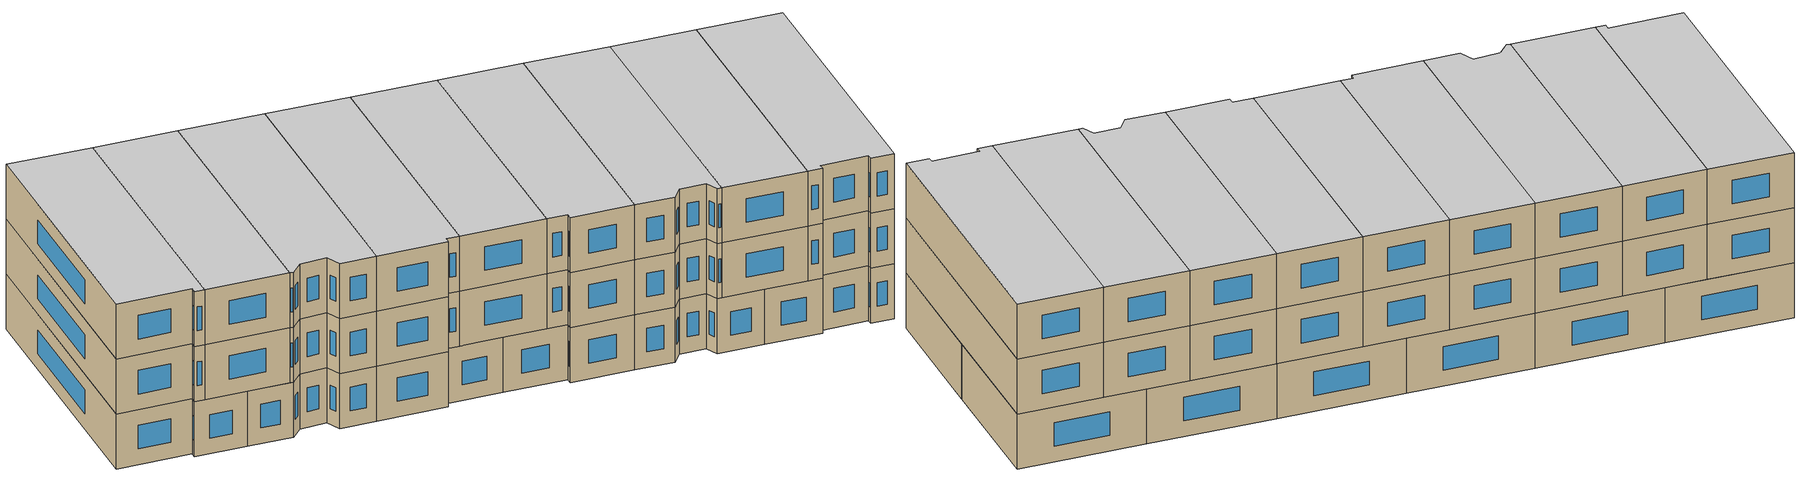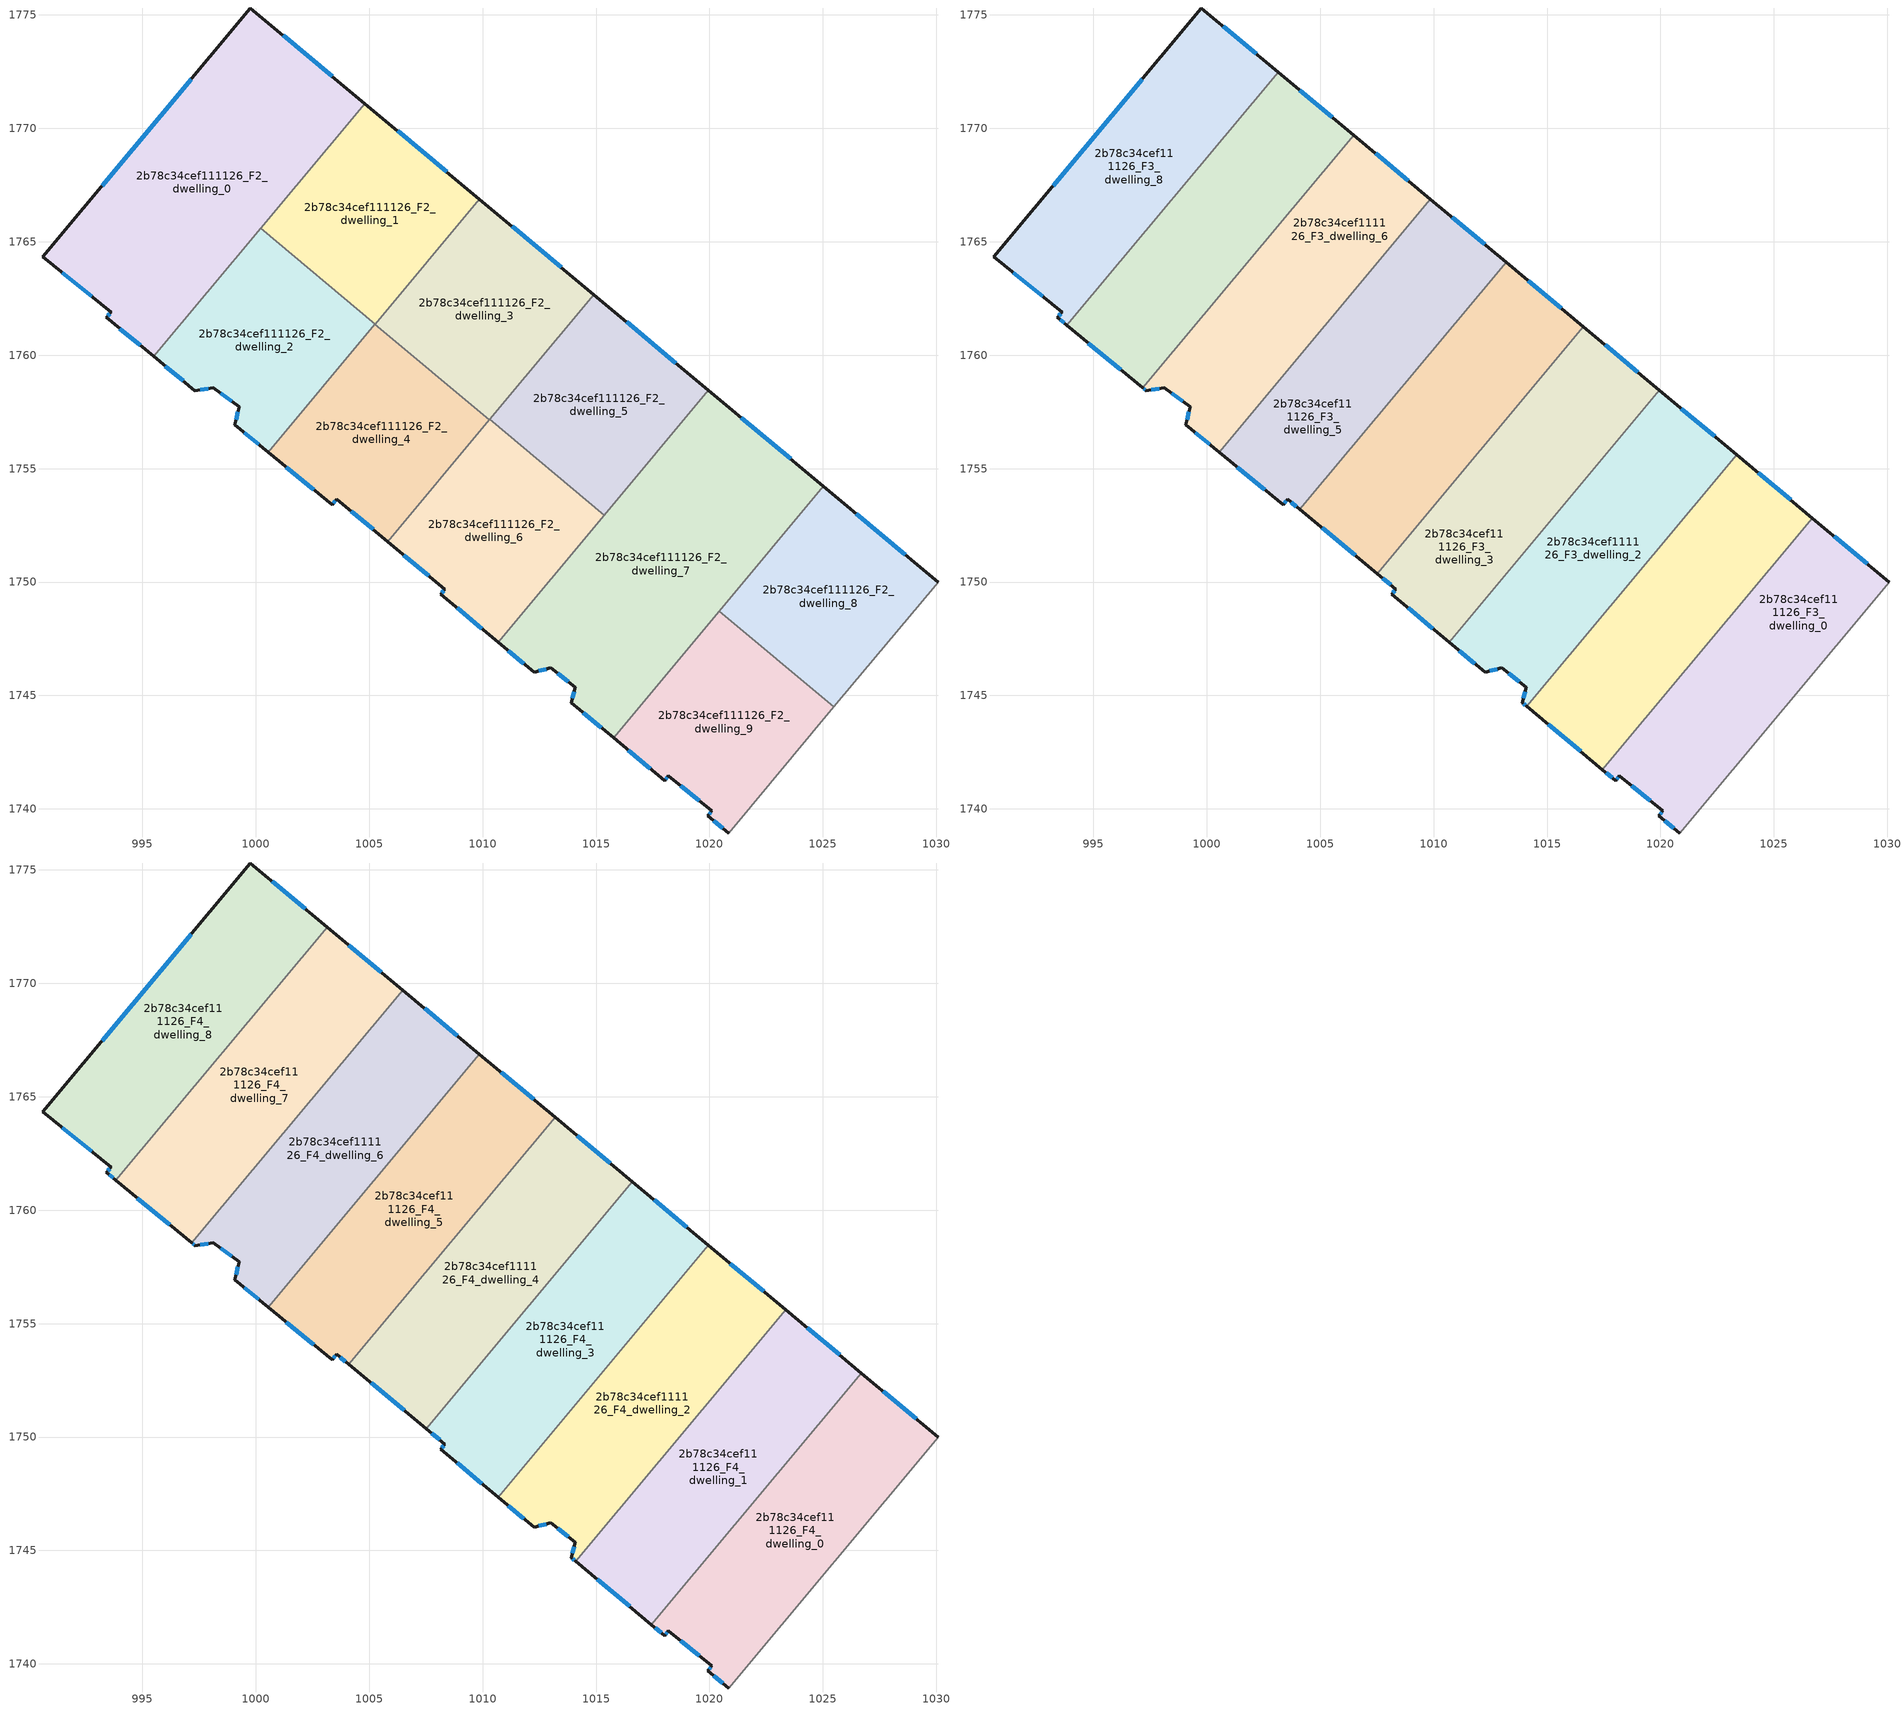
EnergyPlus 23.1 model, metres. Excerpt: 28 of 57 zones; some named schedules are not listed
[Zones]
2b78c34cef111126_F2_dwelling_0
 floor to 2b78c34cef111126_F1_dwelling_0 (EU_floor_Construction): 1004.81,1771.1 995.5,1759.95 993.42,1761.67 993.63,1761.9 990.62,1764.34 999.76,1775.31 z6
 wall outside (EU_wall_Construction): 1004.81,1771.1 999.76,1775.31 990.62,1764.34 993.63,1761.9 993.42,1761.67 995.5,1759.95 z6:9
 wall to 2b78c34cef111126_F2_dwelling_2 (EU_wall_Construction): 995.5,1759.95 1000.21,1765.59 z6:9
 wall to 2b78c34cef111126_F2_dwelling_1 (EU_wall_Construction): 1000.21,1765.59 1004.81,1771.1 z6:9
 window (EU_Window_Construction): 1003.37,1772.3 1001.2,1774.1 / 994.01,1761.17 994.9,1760.44 / 993.57,1761.83 993.48,1761.73 / 991.48,1763.64 992.77,1762.6 / 997.15,1772.17 993.23,1767.47 z6.86:8.14
2b78c34cef111126_F2_dwelling_1
 floor to 2b78c34cef111126_F1_dwelling_1 (EU_floor_Construction): 1009.86,1766.88 1005.26,1761.38 1000.21,1765.59 1004.81,1771.1 z6
 wall outside (EU_wall_Construction): 1009.86,1766.88 1004.81,1771.1 z6:9
 wall to 2b78c34cef111126_F2_dwelling_2 (EU_wall_Construction): 1000.21,1765.59 1005.26,1761.38 z6:9
 wall to 2b78c34cef111126_F2_dwelling_3 (EU_wall_Construction): 1005.26,1761.38 1009.86,1766.88 z6:9
 window (EU_Window_Construction): 1008.42,1768.09 1006.25,1769.89 z6.86:8.14
2b78c34cef111126_F2_dwelling_2
 floor to 2b78c34cef111126_F1_dwelling_2 (EU_floor_Construction): 1005.26,1761.38 1000.54,1755.72 999.08,1756.93 999.27,1757.73 998.12,1758.57 997.32,1758.44 995.5,1759.95 1000.21,1765.59 z6
 wall outside (EU_wall_Construction): 995.5,1759.95 997.32,1758.44 998.12,1758.57 999.27,1757.73 999.08,1756.93 1000.54,1755.72 z6:9
 wall to 2b78c34cef111126_F2_dwelling_4 (EU_wall_Construction): 1000.54,1755.72 1005.25,1761.36 z6:9
 wall to 2b78c34cef111126_F2_dwelling_3 (EU_wall_Construction): 1005.25,1761.36 1005.26,1761.38 z6:9
 window (EU_Window_Construction): 996.02,1759.52 996.8,1758.87 / 999.5,1756.58 1000.12,1756.07 / 999.21,1757.5 999.13,1757.16 / 998.45,1758.33 998.94,1757.97 / 997.55,1758.48 997.89,1758.53 z6.86:8.14
2b78c34cef111126_F2_dwelling_3
 floor to 2b78c34cef111126_F1_dwelling_3 (EU_floor_Construction): 1014.9,1762.67 1010.29,1757.16 1005.25,1761.36 1009.86,1766.88 z6
 wall outside (EU_wall_Construction): 1014.9,1762.67 1009.86,1766.88 z6:9
 wall to 2b78c34cef111126_F2_dwelling_4 (EU_wall_Construction): 1005.25,1761.36 1010.29,1757.16 z6:9
 wall to 2b78c34cef111126_F2_dwelling_5 (EU_wall_Construction): 1010.31,1757.18 1014.9,1762.67 z6:9
 wall to 2b78c34cef111126_F2_dwelling_6 (EU_wall_Construction): 1010.3,1757.16 1010.31,1757.18 z6:9
 window (EU_Window_Construction): 1013.46,1763.88 1011.3,1765.68 z6.86:8.14
2b78c34cef111126_F2_dwelling_4
 floor to 2b78c34cef111126_F1_dwelling_4 (EU_floor_Construction): 1010.29,1757.16 1005.81,1751.79 1003.57,1753.65 1003.36,1753.41 1000.54,1755.72 1005.25,1761.36 z6
 wall outside (EU_wall_Construction): 1000.54,1755.72 1003.36,1753.41 1003.57,1753.65 1005.81,1751.79 z6:9
 wall to 2b78c34cef111126_F2_dwelling_6 (EU_wall_Construction): 1005.81,1751.79 1010.29,1757.16 z6:9
 window (EU_Window_Construction): 1004.21,1753.11 1005.17,1752.32 / 1003.42,1753.48 1003.51,1753.58 / 1001.35,1755.06 1002.56,1754.07 z6.86:8.14
2b78c34cef111126_F2_dwelling_5
 floor to 2b78c34cef111126_F1_dwelling_5 (EU_floor_Construction): 1019.96,1758.45 1015.37,1752.95 1010.31,1757.18 1014.9,1762.67 z6
 wall outside (EU_wall_Construction): 1019.96,1758.45 1014.9,1762.67 z6:9
 wall to 2b78c34cef111126_F2_dwelling_6 (EU_wall_Construction): 1010.31,1757.18 1015.37,1752.95 z6:9
 wall to 2b78c34cef111126_F2_dwelling_7 (EU_wall_Construction): 1015.37,1752.95 1019.96,1758.45 z6:9
 window (EU_Window_Construction): 1018.51,1759.66 1016.34,1761.47 z6.86:8.14
2b78c34cef111126_F2_dwelling_6
 floor to 2b78c34cef111126_F1_dwelling_6 (EU_floor_Construction): 1015.37,1752.95 1010.69,1747.35 1008.16,1749.46 1008.34,1749.68 1005.81,1751.79 1010.31,1757.18 z6
 wall outside (EU_wall_Construction): 1005.81,1751.79 1008.34,1749.68 1008.16,1749.46 1010.69,1747.35 z6:9
 wall to 2b78c34cef111126_F2_dwelling_7 (EU_wall_Construction): 1010.69,1747.35 1015.37,1752.95 z6:9
 window (EU_Window_Construction): 1008.88,1748.86 1009.96,1747.95 / 1008.29,1749.62 1008.21,1749.52 / 1006.53,1751.19 1007.62,1750.28 z6.86:8.14
2b78c34cef111126_F2_dwelling_7
 floor to 2b78c34cef111126_F1_dwelling_7 (EU_floor_Construction): 1025.03,1754.22 1015.77,1743.13 1013.91,1744.68 1014.08,1745.36 1013.01,1746.22 1012.27,1746.03 1010.69,1747.35 1019.96,1758.45 z6
 wall outside (EU_wall_Construction): 1010.69,1747.35 1012.27,1746.03 1013.01,1746.22 1014.08,1745.36 1013.91,1744.68 1015.77,1743.13 / 1025.03,1754.22 1019.96,1758.45 z6:9
 wall to 2b78c34cef111126_F2_dwelling_9 (EU_wall_Construction): 1015.77,1743.13 1020.43,1748.72 z6:9
 wall to 2b78c34cef111126_F2_dwelling_8 (EU_wall_Construction): 1020.43,1748.72 1025.03,1754.22 z6:9
 window (EU_Window_Construction): 1011.14,1746.97 1011.82,1746.4 / 1023.58,1755.43 1021.41,1757.24 / 1014.45,1744.24 1015.24,1743.57 / 1014.03,1745.17 1013.96,1744.87 / 1013.32,1745.98 1013.77,1745.61 / 1012.48,1746.08 1012.8,1746.17 z6.86:8.14
2b78c34cef111126_F2_dwelling_8
 floor to 2b78c34cef111126_F1_dwelling_8 (EU_floor_Construction): 1030.08,1750 1025.49,1744.5 1020.43,1748.72 1025.03,1754.22 z6
 wall outside (EU_wall_Construction): 1030.08,1750 1025.03,1754.22 z6:9
 wall to 2b78c34cef111126_F2_dwelling_9 (EU_wall_Construction): 1020.43,1748.72 1025.49,1744.5 z6:9
 wall adiabatic (EU_wall_Construction): 1025.49,1744.5 1030.08,1750 z6:9
 window (EU_Window_Construction): 1028.64,1751.21 1026.47,1753.01 z6.86:8.14
2b78c34cef111126_F2_dwelling_9
 floor to 2b78c34cef111126_F1_dwelling_9 (EU_floor_Construction): 1025.49,1744.5 1020.85,1738.94 1019.93,1739.7 1020.11,1739.92 1018.19,1741.46 1018.04,1741.23 1015.77,1743.13 1020.43,1748.72 z6
 wall outside (EU_wall_Construction): 1015.77,1743.13 1018.04,1741.23 1018.19,1741.46 1020.11,1739.92 1019.93,1739.7 1020.85,1738.94 z6:9
 wall adiabatic (EU_wall_Construction): 1020.85,1738.94 1025.49,1744.5 z6:9
 window (EU_Window_Construction): 1018.08,1741.3 1018.14,1741.39 / 1016.42,1742.59 1017.39,1741.78 / 1020.2,1739.48 1020.59,1739.16 / 1020.06,1739.86 1019.98,1739.76 / 1018.73,1741.02 1019.56,1740.36 z6.86:8.14
2b78c34cef111126_F3_dwelling_0
 floor to 2b78c34cef111126_F2_dwelling_8 (EU_floor_Construction): 1030.08,1750 1025.49,1744.5 1022.11,1747.32 1026.7,1752.82 z9
 floor to 2b78c34cef111126_F2_dwelling_9 (EU_floor_Construction): 1025.49,1744.5 1020.85,1738.94 1019.93,1739.7 1020.11,1739.92 1018.19,1741.46 1018.04,1741.23 1017.44,1741.73 1022.11,1747.32 z9
 wall outside (EU_wall_Construction): 1017.44,1741.73 1018.04,1741.23 1018.19,1741.46 1020.11,1739.92 1019.93,1739.7 1020.85,1738.94 / 1030.08,1750 1026.7,1752.82 z9:12
 wall to 2b78c34cef111126_F3_dwelling_1 (EU_wall_Construction): 1026.7,1752.82 1017.44,1741.73 z9:12
 wall adiabatic (EU_wall_Construction): 1020.85,1738.94 1030.08,1750 z9:12
 window (EU_Window_Construction): 1018.73,1741.02 1019.56,1740.36 / 1018.08,1741.3 1018.14,1741.39 / 1017.61,1741.59 1017.87,1741.38 / 1029.11,1750.81 1027.66,1752.02 / 1020.2,1739.48 1020.59,1739.16 / 1020.06,1739.86 1019.98,1739.76 z9.86:11.14
2b78c34cef111126_F3_dwelling_1
 floor to 2b78c34cef111126_F2_dwelling_8 (EU_floor_Construction): 1026.7,1752.82 1022.11,1747.32 1020.43,1748.72 1025.03,1754.22 z9
 floor to 2b78c34cef111126_F2_dwelling_7 (EU_floor_Construction): 1025.03,1754.22 1015.77,1743.13 1014.1,1744.53 1023.36,1755.61 z9
 floor to 2b78c34cef111126_F2_dwelling_9 (EU_floor_Construction): 1022.11,1747.32 1017.44,1741.73 1015.77,1743.13 1020.43,1748.72 z9
 wall outside (EU_wall_Construction): 1014.1,1744.53 1017.44,1741.73 / 1026.7,1752.82 1023.36,1755.61 z9:12
 wall to 2b78c34cef111126_F3_dwelling_2 (EU_wall_Construction): 1023.36,1755.61 1014.1,1744.53 z9:12
 window (EU_Window_Construction): 1015.05,1743.73 1016.49,1742.53 / 1025.74,1753.62 1024.31,1754.82 z9.86:11.14
2b78c34cef111126_F3_dwelling_2
 floor to 2b78c34cef111126_F2_dwelling_7 (EU_floor_Construction): 1023.36,1755.61 1014.1,1744.53 1013.91,1744.68 1014.08,1745.36 1013.01,1746.22 1012.27,1746.03 1010.69,1747.35 1019.96,1758.45 z9
 wall outside (EU_wall_Construction): 1010.69,1747.35 1012.27,1746.03 1013.01,1746.22 1014.08,1745.36 1013.91,1744.68 1014.1,1744.53 / 1023.36,1755.61 1019.96,1758.45 z9:12
 wall to 2b78c34cef111126_F3_dwelling_3 (EU_wall_Construction): 1019.96,1758.45 1010.69,1747.35 z9:12
 window (EU_Window_Construction): 1012.48,1746.08 1012.8,1746.17 / 1011.14,1746.97 1011.82,1746.4 / 1022.38,1756.42 1020.93,1757.64 / 1013.97,1744.64 1014.05,1744.57 / 1014.03,1745.17 1013.96,1744.87 / 1013.32,1745.98 1013.77,1745.61 z9.86:11.14
2b78c34cef111126_F3_dwelling_3
 floor to 2b78c34cef111126_F2_dwelling_5 (EU_floor_Construction): 1019.96,1758.45 1015.37,1752.95 1012.01,1755.75 1016.6,1761.25 z9
 floor to 2b78c34cef111126_F2_dwelling_6 (EU_floor_Construction): 1015.37,1752.95 1010.69,1747.35 1008.16,1749.46 1008.34,1749.68 1007.52,1750.37 1012.01,1755.75 z9
 wall outside (EU_wall_Construction): 1019.96,1758.45 1016.6,1761.25 / 1007.52,1750.37 1008.34,1749.68 1008.16,1749.46 1010.69,1747.35 z9:12
 wall to 2b78c34cef111126_F3_dwelling_4 (EU_wall_Construction): 1016.6,1761.25 1007.52,1750.37 z9:12
 window (EU_Window_Construction): 1019,1759.25 1017.56,1760.45 / 1008.88,1748.86 1009.96,1747.95 / 1008.29,1749.62 1008.21,1749.52 / 1007.75,1750.17 1008.11,1749.88 z9.86:11.14
2b78c34cef111126_F3_dwelling_4
 floor to 2b78c34cef111126_F2_dwelling_4 (EU_floor_Construction): 1010.29,1757.16 1005.81,1751.79 1004.11,1753.2 1008.59,1758.58 z9
 floor to 2b78c34cef111126_F2_dwelling_3 (EU_floor_Construction): 1014.9,1762.67 1010.29,1757.16 1008.59,1758.58 1013.2,1764.09 z9
 floor to 2b78c34cef111126_F2_dwelling_5 (EU_floor_Construction): 1016.6,1761.25 1012.01,1755.75 1010.31,1757.18 1014.9,1762.67 z9
 floor to 2b78c34cef111126_F2_dwelling_6 (EU_floor_Construction): 1012.01,1755.75 1007.52,1750.37 1005.81,1751.79 1010.31,1757.18 z9
 wall outside (EU_wall_Construction): 1004.11,1753.2 1007.52,1750.37 / 1016.6,1761.25 1013.2,1764.09 z9:12
 wall to 2b78c34cef111126_F3_dwelling_5 (EU_wall_Construction): 1013.2,1764.09 1004.11,1753.2 z9:12
 window (EU_Window_Construction): 1005.08,1752.39 1006.54,1751.18 / 1015.63,1762.06 1014.17,1763.28 z9.86:11.14
2b78c34cef111126_F3_dwelling_5
 floor to 2b78c34cef111126_F2_dwelling_3 (EU_floor_Construction): 1013.2,1764.09 1008.59,1758.58 1005.25,1761.36 1009.86,1766.88 z9
 floor to 2b78c34cef111126_F2_dwelling_4 (EU_floor_Construction): 1008.59,1758.58 1004.11,1753.2 1003.57,1753.65 1003.36,1753.41 1000.54,1755.72 1005.25,1761.36 z9
 wall outside (EU_wall_Construction): 1013.2,1764.09 1009.86,1766.88 / 1000.54,1755.72 1003.36,1753.41 1003.57,1753.65 1004.11,1753.2 z9:12
 wall to 2b78c34cef111126_F3_dwelling_6 (EU_wall_Construction): 1009.86,1766.88 1000.54,1755.72 z9:12
 window (EU_Window_Construction): 1012.24,1764.89 1010.81,1766.08 / 1003.73,1753.52 1003.95,1753.33 / 1003.42,1753.48 1003.51,1753.58 / 1001.35,1755.06 1002.56,1754.07 z9.86:11.14
2b78c34cef111126_F3_dwelling_6
 floor to 2b78c34cef111126_F2_dwelling_1 (EU_floor_Construction): 1009.86,1766.88 1005.26,1761.38 1001.88,1764.2 1006.47,1769.71 z9
 floor to 2b78c34cef111126_F2_dwelling_2 (EU_floor_Construction): 1005.26,1761.38 1000.54,1755.72 999.08,1756.93 999.27,1757.73 998.12,1758.57 997.32,1758.44 997.17,1758.57 1001.88,1764.2 z9
 wall outside (EU_wall_Construction): 997.17,1758.57 997.32,1758.44 998.12,1758.57 999.27,1757.73 999.08,1756.93 1000.54,1755.72 / 1009.86,1766.88 1006.47,1769.71 z9:12
 wall to 2b78c34cef111126_F3_dwelling_7 (EU_wall_Construction): 1006.47,1769.71 997.17,1758.57 z9:12
 window (EU_Window_Construction): 997.55,1758.48 997.89,1758.53 / 997.21,1758.53 997.28,1758.48 / 1008.89,1767.69 1007.44,1768.9 / 999.5,1756.58 1000.12,1756.07 / 999.21,1757.5 999.13,1757.16 / 998.45,1758.33 998.94,1757.97 z9.86:11.14
2b78c34cef111126_F3_dwelling_7
 floor to 2b78c34cef111126_F2_dwelling_2 (EU_floor_Construction): 1001.88,1764.2 997.17,1758.57 995.5,1759.95 1000.21,1765.59 z9
 floor to 2b78c34cef111126_F2_dwelling_0 (EU_floor_Construction): 1004.81,1771.1 995.5,1759.95 993.83,1761.32 1003.15,1772.48 z9
 floor to 2b78c34cef111126_F2_dwelling_1 (EU_floor_Construction): 1006.47,1769.71 1001.88,1764.2 1000.21,1765.59 1004.81,1771.1 z9
 wall outside (EU_wall_Construction): 993.83,1761.32 997.17,1758.57 / 1006.47,1769.71 1003.15,1772.48 z9:12
 wall to 2b78c34cef111126_F3_dwelling_8 (EU_wall_Construction): 1003.15,1772.48 993.83,1761.32 z9:12
 window (EU_Window_Construction): 994.78,1760.54 996.22,1759.35 / 1005.52,1770.5 1004.1,1771.69 z9.86:11.14
2b78c34cef111126_F3_dwelling_8
 floor to 2b78c34cef111126_F2_dwelling_0 (EU_floor_Construction): 1003.15,1772.48 993.83,1761.32 993.42,1761.67 993.63,1761.9 990.62,1764.34 999.76,1775.31 z9
 wall outside (EU_wall_Construction): 1003.15,1772.48 999.76,1775.31 990.62,1764.34 993.63,1761.9 993.42,1761.67 993.83,1761.32 z9:12
 window (EU_Window_Construction): 997.15,1772.17 993.23,1767.47 / 1002.18,1773.29 1000.73,1774.5 / 993.53,1761.57 993.71,1761.42 / 993.57,1761.83 993.48,1761.73 / 991.48,1763.64 992.77,1762.6 z9.86:11.14
2b78c34cef111126_F4_dwelling_0
 floor to 2b78c34cef111126_F3_dwelling_0 (EU_floor_Construction): 1030.08,1750 1020.85,1738.94 1019.93,1739.7 1020.11,1739.92 1018.19,1741.46 1018.04,1741.23 1017.44,1741.73 1026.7,1752.82 z12
 wall outside (EU_wall_Construction): 1017.44,1741.73 1018.04,1741.23 1018.19,1741.46 1020.11,1739.92 1019.93,1739.7 1020.85,1738.94 / 1030.08,1750 1026.7,1752.82 z12:15
 wall to 2b78c34cef111126_F4_dwelling_1 (EU_wall_Construction): 1026.7,1752.82 1017.44,1741.73 z12:15
 wall adiabatic (EU_wall_Construction): 1020.85,1738.94 1030.08,1750 z12:15
 window (EU_Window_Construction): 1018.73,1741.02 1019.56,1740.36 / 1018.08,1741.3 1018.14,1741.39 / 1017.61,1741.59 1017.87,1741.38 / 1029.11,1750.81 1027.66,1752.02 / 1020.2,1739.48 1020.59,1739.16 / 1020.06,1739.86 1019.98,1739.76 z12.86:14.14
 ceiling to 2b78c34cef111126_F5_dwelling_0 (EU_floor_Construction): 1020.85,1738.94 1030.08,1750 1026.7,1752.82 1017.44,1741.73 1018.04,1741.23 1018.19,1741.46 1020.11,1739.92 1019.93,1739.7 z15
2b78c34cef111126_F4_dwelling_1
 floor to 2b78c34cef111126_F3_dwelling_1 (EU_floor_Construction): 1026.7,1752.82 1017.44,1741.73 1014.1,1744.53 1023.36,1755.61 z12
 wall outside (EU_wall_Construction): 1014.1,1744.53 1017.44,1741.73 / 1026.7,1752.82 1023.36,1755.61 z12:15
 wall to 2b78c34cef111126_F4_dwelling_2 (EU_wall_Construction): 1023.36,1755.61 1014.1,1744.53 z12:15
 window (EU_Window_Construction): 1015.05,1743.73 1016.49,1742.53 / 1025.74,1753.62 1024.31,1754.82 z12.86:14.14
 ceiling to 2b78c34cef111126_F5_dwelling_1 (EU_floor_Construction): 1017.44,1741.73 1026.7,1752.82 1023.36,1755.61 1014.1,1744.53 z15
2b78c34cef111126_F4_dwelling_2
 floor to 2b78c34cef111126_F3_dwelling_2 (EU_floor_Construction): 1023.36,1755.61 1014.1,1744.53 1013.91,1744.68 1014.08,1745.36 1013.01,1746.22 1012.27,1746.03 1010.69,1747.35 1019.96,1758.45 z12
 wall outside (EU_wall_Construction): 1010.69,1747.35 1012.27,1746.03 1013.01,1746.22 1014.08,1745.36 1013.91,1744.68 1014.1,1744.53 / 1023.36,1755.61 1019.96,1758.45 z12:15
 wall to 2b78c34cef111126_F4_dwelling_3 (EU_wall_Construction): 1019.96,1758.45 1010.69,1747.35 z12:15
 window (EU_Window_Construction): 1012.48,1746.08 1012.8,1746.17 / 1011.14,1746.97 1011.82,1746.4 / 1022.38,1756.42 1020.93,1757.64 / 1013.97,1744.64 1014.05,1744.57 / 1014.03,1745.17 1013.96,1744.87 / 1013.32,1745.98 1013.77,1745.61 z12.86:14.14
 ceiling to 2b78c34cef111126_F5_dwelling_2 (EU_floor_Construction): 1014.1,1744.53 1023.36,1755.61 1019.96,1758.45 1010.69,1747.35 1012.27,1746.03 1013.01,1746.22 1014.08,1745.36 1013.91,1744.68 z15
2b78c34cef111126_F4_dwelling_3
 floor to 2b78c34cef111126_F3_dwelling_3 (EU_floor_Construction): 1019.96,1758.45 1010.69,1747.35 1008.16,1749.46 1008.34,1749.68 1007.52,1750.37 1016.6,1761.25 z12
 wall outside (EU_wall_Construction): 1019.96,1758.45 1016.6,1761.25 / 1007.52,1750.37 1008.34,1749.68 1008.16,1749.46 1010.69,1747.35 z12:15
 wall to 2b78c34cef111126_F4_dwelling_4 (EU_wall_Construction): 1016.6,1761.25 1007.52,1750.37 z12:15
 window (EU_Window_Construction): 1019,1759.25 1017.56,1760.45 / 1008.88,1748.86 1009.96,1747.95 / 1008.29,1749.62 1008.21,1749.52 / 1007.75,1750.17 1008.11,1749.88 z12.86:14.14
 ceiling to 2b78c34cef111126_F5_dwelling_3 (EU_floor_Construction): 1010.69,1747.35 1019.96,1758.45 1016.6,1761.25 1007.52,1750.37 1008.34,1749.68 1008.16,1749.46 z15
2b78c34cef111126_F4_dwelling_4
 floor to 2b78c34cef111126_F3_dwelling_4 (EU_floor_Construction): 1016.6,1761.25 1007.52,1750.37 1004.11,1753.2 1013.2,1764.09 z12
 wall outside (EU_wall_Construction): 1004.11,1753.2 1007.52,1750.37 / 1016.6,1761.25 1013.2,1764.09 z12:15
 wall to 2b78c34cef111126_F4_dwelling_5 (EU_wall_Construction): 1013.2,1764.09 1004.11,1753.2 z12:15
 window (EU_Window_Construction): 1005.08,1752.39 1006.54,1751.18 / 1015.63,1762.06 1014.17,1763.28 z12.86:14.14
 ceiling to 2b78c34cef111126_F5_dwelling_4 (EU_floor_Construction): 1007.52,1750.37 1016.6,1761.25 1013.2,1764.09 1004.11,1753.2 z15
2b78c34cef111126_F4_dwelling_5
 floor to 2b78c34cef111126_F3_dwelling_5 (EU_floor_Construction): 1013.2,1764.09 1004.11,1753.2 1003.57,1753.65 1003.36,1753.41 1000.54,1755.72 1009.86,1766.88 z12
 wall outside (EU_wall_Construction): 1013.2,1764.09 1009.86,1766.88 / 1000.54,1755.72 1003.36,1753.41 1003.57,1753.65 1004.11,1753.2 z12:15
 wall to 2b78c34cef111126_F4_dwelling_6 (EU_wall_Construction): 1009.86,1766.88 1000.54,1755.72 z12:15
 window (EU_Window_Construction): 1012.24,1764.89 1010.81,1766.08 / 1003.73,1753.52 1003.95,1753.33 / 1003.42,1753.48 1003.51,1753.58 / 1001.35,1755.06 1002.56,1754.07 z12.86:14.14
 ceiling to 2b78c34cef111126_F5_dwelling_5 (EU_floor_Construction): 1004.11,1753.2 1013.2,1764.09 1009.86,1766.88 1000.54,1755.72 1003.36,1753.41 1003.57,1753.65 z15
2b78c34cef111126_F4_dwelling_6
 floor to 2b78c34cef111126_F3_dwelling_6 (EU_floor_Construction): 1009.86,1766.88 1000.54,1755.72 999.08,1756.93 999.27,1757.73 998.12,1758.57 997.32,1758.44 997.17,1758.57 1006.47,1769.71 z12
 wall outside (EU_wall_Construction): 997.17,1758.57 997.32,1758.44 998.12,1758.57 999.27,1757.73 999.08,1756.93 1000.54,1755.72 / 1009.86,1766.88 1006.47,1769.71 z12:15
 wall to 2b78c34cef111126_F4_dwelling_7 (EU_wall_Construction): 1006.47,1769.71 997.17,1758.57 z12:15
 window (EU_Window_Construction): 997.55,1758.48 997.89,1758.53 / 997.21,1758.53 997.28,1758.48 / 1008.89,1767.69 1007.44,1768.9 / 999.5,1756.58 1000.12,1756.07 / 999.21,1757.5 999.13,1757.16 / 998.45,1758.33 998.94,1757.97 z12.86:14.14
 ceiling to 2b78c34cef111126_F5_dwelling_6 (EU_floor_Construction): 1000.54,1755.72 1009.86,1766.88 1006.47,1769.71 997.17,1758.57 997.32,1758.44 998.12,1758.57 999.27,1757.73 999.08,1756.93 z15
2b78c34cef111126_F4_dwelling_7
 floor to 2b78c34cef111126_F3_dwelling_7 (EU_floor_Construction): 1006.47,1769.71 997.17,1758.57 993.83,1761.32 1003.15,1772.48 z12
 wall outside (EU_wall_Construction): 993.83,1761.32 997.17,1758.57 / 1006.47,1769.71 1003.15,1772.48 z12:15
 wall to 2b78c34cef111126_F4_dwelling_8 (EU_wall_Construction): 1003.15,1772.48 993.83,1761.32 z12:15
 window (EU_Window_Construction): 994.78,1760.54 996.22,1759.35 / 1005.52,1770.5 1004.1,1771.69 z12.86:14.14
 ceiling to 2b78c34cef111126_F5_dwelling_7 (EU_floor_Construction): 997.17,1758.57 1006.47,1769.71 1003.15,1772.48 993.83,1761.32 z15
2b78c34cef111126_F4_dwelling_8
 floor to 2b78c34cef111126_F3_dwelling_8 (EU_floor_Construction): 1003.15,1772.48 993.83,1761.32 993.42,1761.67 993.63,1761.9 990.62,1764.34 999.76,1775.31 z12
 wall outside (EU_wall_Construction): 1003.15,1772.48 999.76,1775.31 990.62,1764.34 993.63,1761.9 993.42,1761.67 993.83,1761.32 z12:15
 window (EU_Window_Construction): 997.15,1772.17 993.23,1767.47 / 1002.18,1773.29 1000.73,1774.5 / 993.53,1761.57 993.71,1761.42 / 993.57,1761.83 993.48,1761.73 / 991.48,1763.64 992.77,1762.6 z12.86:14.14
 ceiling to 2b78c34cef111126_F5_dwelling_8 (EU_floor_Construction): 993.83,1761.32 1003.15,1772.48 999.76,1775.31 990.62,1764.34 993.63,1761.9 993.42,1761.67 z15
[Building]
EU S2 Campaign: North Axis=0; Terrain=City; Solar Distribution=FullExterior
[Site:Location]
Helsinki-Vantaa.AP: Latitude=60.317; Longitude=24.963; Time Zone=2; Elevation=54.6
[SizingPeriod:WeatherFileDays]
AnnualSizingPeriod: Begin Month=1; Begin Day of Month=1; End Month=12; End Day of Month=31; Day of Week for Start Day=Monday; Use Weather File Daylight Saving Period=No; Use Weather File Rain and Snow Indicators=No
[MATERIAL]
EU_InternalMass_Material: Roughness=MediumRough; Thickness=0.1; Conductivity=1; Density=1800; Specific Heat=900; Thermal Absorptance=0.9; Solar Absorptance=0.7; Visible Absorptance=0.7
[MATERIAL:NOMASS] Roughness=MediumRough; Thermal Absorptance=0.9; Solar Absorptance=0.7; Visible Absorptance=0.7
Name | Thermal Resistance
EU_wall_NoMass | 1.10183
EU_floor_NoMass | 1.70606
[WINDOWMATERIAL:SIMPLEGLAZINGSYSTEM]
EU_Window_SimpleGlazing: UFactor=3.11035; Solar Heat Gain Coefficient=0.8; Visible Transmittance=0.8
[CONSTRUCTION]
EU_wall_Construction: EU_wall_NoMass
EU_floor_Construction: EU_floor_NoMass
EU_Window_Construction: EU_Window_SimpleGlazing
EU_InternalMass_Construction: EU_InternalMass_Material
[ZONE] Type=1; Multiplier=1; Ceiling Height=autocalculate; Floor Area=autocalculate; Part of Total Floor Area=Yes
Name | Volume
2b78c34cef111126_F2_dwelling_0 | 283.068
2b78c34cef111126_F3_dwelling_0; 2b78c34cef111126_F4_dwelling_0 | 188.729
2b78c34cef111126_F2_dwelling_1 | 141.535
2b78c34cef111126_F3_dwelling_1; 2b78c34cef111126_F4_dwelling_1 | 188.687
2b78c34cef111126_F2_dwelling_2 | 141.528
2b78c34cef111126_F3_dwelling_2; 2b78c34cef111126_F4_dwelling_2 | 188.754
2b78c34cef111126_F2_dwelling_3 | 141.538
2b78c34cef111126_F3_dwelling_3; 2b78c34cef111126_F4_dwelling_3 | 188.681
2b78c34cef111126_F2_dwelling_4 | 141.534
2b78c34cef111126_F3_dwelling_4; 2b78c34cef111126_F4_dwelling_4 | 188.723
2b78c34cef111126_F2_dwelling_5 | 141.549
2b78c34cef111126_F3_dwelling_5; 2b78c34cef111126_F4_dwelling_5 | 188.726
2b78c34cef111126_F2_dwelling_6 | 141.529
2b78c34cef111126_F3_dwelling_6; 2b78c34cef111126_F4_dwelling_6 | 188.7
2b78c34cef111126_F2_dwelling_7 | 283.107
2b78c34cef111126_F3_dwelling_7; 2b78c34cef111126_F4_dwelling_7 | 188.709
2b78c34cef111126_F2_dwelling_8 | 141.543
2b78c34cef111126_F3_dwelling_8; 2b78c34cef111126_F4_dwelling_8 | 188.728
2b78c34cef111126_F2_dwelling_9 | 141.533
[INTERNALMASS] Construction=EU_InternalMass_Construction
Name | Zone or ZoneList | Surface Area
2b78c34cef111126_F2_dwelling_0_EU_InternalMass | 2b78c34cef111126_F2_dwelling_0 | 94.3562
2b78c34cef111126_F2_dwelling_1_EU_InternalMass | 2b78c34cef111126_F2_dwelling_1 | 47.1787
2b78c34cef111126_F2_dwelling_2_EU_InternalMass | 2b78c34cef111126_F2_dwelling_2 | 47.1752
2b78c34cef111126_F2_dwelling_3_EU_InternalMass | 2b78c34cef111126_F2_dwelling_3 | 47.1794
2b78c34cef111126_F2_dwelling_4_EU_InternalMass | 2b78c34cef111126_F2_dwelling_4 | 47.1782
2b78c34cef111126_F2_dwelling_5_EU_InternalMass | 2b78c34cef111126_F2_dwelling_5 | 47.1834
2b78c34cef111126_F2_dwelling_6_EU_InternalMass | 2b78c34cef111126_F2_dwelling_6 | 47.1767
2b78c34cef111126_F2_dwelling_7_EU_InternalMass | 2b78c34cef111126_F2_dwelling_7 | 94.3693
2b78c34cef111126_F2_dwelling_8_EU_InternalMass | 2b78c34cef111126_F2_dwelling_8 | 47.1812
2b78c34cef111126_F2_dwelling_9_EU_InternalMass | 2b78c34cef111126_F2_dwelling_9 | 47.1777
2b78c34cef111126_F3_dwelling_0_EU_InternalMass | 2b78c34cef111126_F3_dwelling_0 | 62.9099
2b78c34cef111126_F3_dwelling_1_EU_InternalMass | 2b78c34cef111126_F3_dwelling_1 | 62.8957
2b78c34cef111126_F3_dwelling_2_EU_InternalMass | 2b78c34cef111126_F3_dwelling_2 | 62.9182
2b78c34cef111126_F3_dwelling_3_EU_InternalMass | 2b78c34cef111126_F3_dwelling_3 | 62.8934
2b78c34cef111126_F3_dwelling_4_EU_InternalMass | 2b78c34cef111126_F3_dwelling_4 | 62.9078
2b78c34cef111126_F3_dwelling_5_EU_InternalMass | 2b78c34cef111126_F3_dwelling_5 | 62.9091
2b78c34cef111126_F3_dwelling_6_EU_InternalMass | 2b78c34cef111126_F3_dwelling_6 | 62.8995
2b78c34cef111126_F3_dwelling_7_EU_InternalMass | 2b78c34cef111126_F3_dwelling_7 | 62.9032
2b78c34cef111126_F3_dwelling_8_EU_InternalMass | 2b78c34cef111126_F3_dwelling_8 | 62.9093
2b78c34cef111126_F4_dwelling_0_EU_InternalMass | 2b78c34cef111126_F4_dwelling_0 | 62.9099
2b78c34cef111126_F4_dwelling_1_EU_InternalMass | 2b78c34cef111126_F4_dwelling_1 | 62.8957
2b78c34cef111126_F4_dwelling_2_EU_InternalMass | 2b78c34cef111126_F4_dwelling_2 | 62.9182
2b78c34cef111126_F4_dwelling_3_EU_InternalMass | 2b78c34cef111126_F4_dwelling_3 | 62.8934
2b78c34cef111126_F4_dwelling_4_EU_InternalMass | 2b78c34cef111126_F4_dwelling_4 | 62.9078
2b78c34cef111126_F4_dwelling_5_EU_InternalMass | 2b78c34cef111126_F4_dwelling_5 | 62.9091
2b78c34cef111126_F4_dwelling_6_EU_InternalMass | 2b78c34cef111126_F4_dwelling_6 | 62.8995
2b78c34cef111126_F4_dwelling_7_EU_InternalMass | 2b78c34cef111126_F4_dwelling_7 | 62.9032
2b78c34cef111126_F4_dwelling_8_EU_InternalMass | 2b78c34cef111126_F4_dwelling_8 | 62.9093
[OTHEREQUIPMENT] Fuel Type=Electricity; Design Level Calculation Method=Watts/Area; Power per Zone Floor Area=1; Fraction Latent=0; Fraction Radiant=0; Fraction Lost=0; Carbon Dioxide Generation Rate=0; EndUse Subcategory=EU_Step8_InternalGains
Name | Zone or ZoneList or Space or SpaceList | Schedule
EU_Step8_InternalGain_2b78c34cef111126_F2_dwelling_0_f000 | 2b78c34cef111126_F2_dwelling_0 | EU_Step8_GainSchedule_2b78c34cef111126_F2_dwelling_0_f000
EU_Step8_InternalGain_2b78c34cef111126_F2_dwelling_1_f000 | 2b78c34cef111126_F2_dwelling_1 | EU_Step8_GainSchedule_2b78c34cef111126_F2_dwelling_1_f000
EU_Step8_InternalGain_2b78c34cef111126_F2_dwelling_2_f000 | 2b78c34cef111126_F2_dwelling_2 | EU_Step8_GainSchedule_2b78c34cef111126_F2_dwelling_2_f000
EU_Step8_InternalGain_2b78c34cef111126_F2_dwelling_3_f000 | 2b78c34cef111126_F2_dwelling_3 | EU_Step8_GainSchedule_2b78c34cef111126_F2_dwelling_3_f000
EU_Step8_InternalGain_2b78c34cef111126_F2_dwelling_4_f000 | 2b78c34cef111126_F2_dwelling_4 | EU_Step8_GainSchedule_2b78c34cef111126_F2_dwelling_4_f000
EU_Step8_InternalGain_2b78c34cef111126_F2_dwelling_5_f000 | 2b78c34cef111126_F2_dwelling_5 | EU_Step8_GainSchedule_2b78c34cef111126_F2_dwelling_5_f000
EU_Step8_InternalGain_2b78c34cef111126_F2_dwelling_6_f000 | 2b78c34cef111126_F2_dwelling_6 | EU_Step8_GainSchedule_2b78c34cef111126_F2_dwelling_6_f000
EU_Step8_InternalGain_2b78c34cef111126_F2_dwelling_7_f000 | 2b78c34cef111126_F2_dwelling_7 | EU_Step8_GainSchedule_2b78c34cef111126_F2_dwelling_7_f000
EU_Step8_InternalGain_2b78c34cef111126_F2_dwelling_8_f000 | 2b78c34cef111126_F2_dwelling_8 | EU_Step8_GainSchedule_2b78c34cef111126_F2_dwelling_8_f000
EU_Step8_InternalGain_2b78c34cef111126_F2_dwelling_9_f000 | 2b78c34cef111126_F2_dwelling_9 | EU_Step8_GainSchedule_2b78c34cef111126_F2_dwelling_9_f000
EU_Step8_InternalGain_2b78c34cef111126_F3_dwelling_0_f000 | 2b78c34cef111126_F3_dwelling_0 | EU_Step8_GainSchedule_2b78c34cef111126_F3_dwelling_0_f000
EU_Step8_InternalGain_2b78c34cef111126_F3_dwelling_1_f000 | 2b78c34cef111126_F3_dwelling_1 | EU_Step8_GainSchedule_2b78c34cef111126_F3_dwelling_1_f000
EU_Step8_InternalGain_2b78c34cef111126_F3_dwelling_2_f000 | 2b78c34cef111126_F3_dwelling_2 | EU_Step8_GainSchedule_2b78c34cef111126_F3_dwelling_2_f000
EU_Step8_InternalGain_2b78c34cef111126_F3_dwelling_3_f000 | 2b78c34cef111126_F3_dwelling_3 | EU_Step8_GainSchedule_2b78c34cef111126_F3_dwelling_3_f000
EU_Step8_InternalGain_2b78c34cef111126_F3_dwelling_4_f000 | 2b78c34cef111126_F3_dwelling_4 | EU_Step8_GainSchedule_2b78c34cef111126_F3_dwelling_4_f000
EU_Step8_InternalGain_2b78c34cef111126_F3_dwelling_5_f000 | 2b78c34cef111126_F3_dwelling_5 | EU_Step8_GainSchedule_2b78c34cef111126_F3_dwelling_5_f000
EU_Step8_InternalGain_2b78c34cef111126_F3_dwelling_6_f000 | 2b78c34cef111126_F3_dwelling_6 | EU_Step8_GainSchedule_2b78c34cef111126_F3_dwelling_6_f000
EU_Step8_InternalGain_2b78c34cef111126_F3_dwelling_7_f000 | 2b78c34cef111126_F3_dwelling_7 | EU_Step8_GainSchedule_2b78c34cef111126_F3_dwelling_7_f000
EU_Step8_InternalGain_2b78c34cef111126_F3_dwelling_8_f000 | 2b78c34cef111126_F3_dwelling_8 | EU_Step8_GainSchedule_2b78c34cef111126_F3_dwelling_8_f000
EU_Step8_InternalGain_2b78c34cef111126_F4_dwelling_0_f000 | 2b78c34cef111126_F4_dwelling_0 | EU_Step8_GainSchedule_2b78c34cef111126_F4_dwelling_0_f000
EU_Step8_InternalGain_2b78c34cef111126_F4_dwelling_1_f000 | 2b78c34cef111126_F4_dwelling_1 | EU_Step8_GainSchedule_2b78c34cef111126_F4_dwelling_1_f000
EU_Step8_InternalGain_2b78c34cef111126_F4_dwelling_2_f000 | 2b78c34cef111126_F4_dwelling_2 | EU_Step8_GainSchedule_2b78c34cef111126_F4_dwelling_2_f000
EU_Step8_InternalGain_2b78c34cef111126_F4_dwelling_3_f000 | 2b78c34cef111126_F4_dwelling_3 | EU_Step8_GainSchedule_2b78c34cef111126_F4_dwelling_3_f000
EU_Step8_InternalGain_2b78c34cef111126_F4_dwelling_4_f000 | 2b78c34cef111126_F4_dwelling_4 | EU_Step8_GainSchedule_2b78c34cef111126_F4_dwelling_4_f000
EU_Step8_InternalGain_2b78c34cef111126_F4_dwelling_5_f000 | 2b78c34cef111126_F4_dwelling_5 | EU_Step8_GainSchedule_2b78c34cef111126_F4_dwelling_5_f000
EU_Step8_InternalGain_2b78c34cef111126_F4_dwelling_6_f000 | 2b78c34cef111126_F4_dwelling_6 | EU_Step8_GainSchedule_2b78c34cef111126_F4_dwelling_6_f000
EU_Step8_InternalGain_2b78c34cef111126_F4_dwelling_7_f000 | 2b78c34cef111126_F4_dwelling_7 | EU_Step8_GainSchedule_2b78c34cef111126_F4_dwelling_7_f000
EU_Step8_InternalGain_2b78c34cef111126_F4_dwelling_8_f000 | 2b78c34cef111126_F4_dwelling_8 | EU_Step8_GainSchedule_2b78c34cef111126_F4_dwelling_8_f000
[ZONEVENTILATION:DESIGNFLOWRATE] Schedule=EU_AlwaysOn; Design Flow Rate Calculation Method=AirChanges/Hour; Air Changes per Hour=0.756316; Ventilation Type=Natural; Fan Pressure Rise=0; Fan Total Efficiency=1; Constant Term Coefficient=1; Temperature Term Coefficient=0; Velocity Term Coefficient=0; Velocity Squared Term Coefficient=0; Minimum Indoor Temperature=-100; Maximum Indoor Temperature=100; Delta Temperature=-100; Minimum Outdoor Temperature=-100; Maximum Outdoor Temperature=100; Maximum Wind Speed=40
Name | Zone or ZoneList or Space or SpaceList
EU_ConstantAir_2b78c34cef111126_F2_dwelling_0 | 2b78c34cef111126_F2_dwelling_0
EU_ConstantAir_2b78c34cef111126_F2_dwelling_1 | 2b78c34cef111126_F2_dwelling_1
EU_ConstantAir_2b78c34cef111126_F2_dwelling_2 | 2b78c34cef111126_F2_dwelling_2
EU_ConstantAir_2b78c34cef111126_F2_dwelling_3 | 2b78c34cef111126_F2_dwelling_3
EU_ConstantAir_2b78c34cef111126_F2_dwelling_4 | 2b78c34cef111126_F2_dwelling_4
EU_ConstantAir_2b78c34cef111126_F2_dwelling_5 | 2b78c34cef111126_F2_dwelling_5
EU_ConstantAir_2b78c34cef111126_F2_dwelling_6 | 2b78c34cef111126_F2_dwelling_6
EU_ConstantAir_2b78c34cef111126_F2_dwelling_7 | 2b78c34cef111126_F2_dwelling_7
EU_ConstantAir_2b78c34cef111126_F2_dwelling_8 | 2b78c34cef111126_F2_dwelling_8
EU_ConstantAir_2b78c34cef111126_F2_dwelling_9 | 2b78c34cef111126_F2_dwelling_9
EU_ConstantAir_2b78c34cef111126_F3_dwelling_0 | 2b78c34cef111126_F3_dwelling_0
EU_ConstantAir_2b78c34cef111126_F3_dwelling_1 | 2b78c34cef111126_F3_dwelling_1
EU_ConstantAir_2b78c34cef111126_F3_dwelling_2 | 2b78c34cef111126_F3_dwelling_2
EU_ConstantAir_2b78c34cef111126_F3_dwelling_3 | 2b78c34cef111126_F3_dwelling_3
EU_ConstantAir_2b78c34cef111126_F3_dwelling_4 | 2b78c34cef111126_F3_dwelling_4
EU_ConstantAir_2b78c34cef111126_F3_dwelling_5 | 2b78c34cef111126_F3_dwelling_5
EU_ConstantAir_2b78c34cef111126_F3_dwelling_6 | 2b78c34cef111126_F3_dwelling_6
EU_ConstantAir_2b78c34cef111126_F3_dwelling_7 | 2b78c34cef111126_F3_dwelling_7
EU_ConstantAir_2b78c34cef111126_F3_dwelling_8 | 2b78c34cef111126_F3_dwelling_8
EU_ConstantAir_2b78c34cef111126_F4_dwelling_0 | 2b78c34cef111126_F4_dwelling_0
EU_ConstantAir_2b78c34cef111126_F4_dwelling_1 | 2b78c34cef111126_F4_dwelling_1
EU_ConstantAir_2b78c34cef111126_F4_dwelling_2 | 2b78c34cef111126_F4_dwelling_2
EU_ConstantAir_2b78c34cef111126_F4_dwelling_3 | 2b78c34cef111126_F4_dwelling_3
EU_ConstantAir_2b78c34cef111126_F4_dwelling_4 | 2b78c34cef111126_F4_dwelling_4
EU_ConstantAir_2b78c34cef111126_F4_dwelling_5 | 2b78c34cef111126_F4_dwelling_5
EU_ConstantAir_2b78c34cef111126_F4_dwelling_6 | 2b78c34cef111126_F4_dwelling_6
EU_ConstantAir_2b78c34cef111126_F4_dwelling_7 | 2b78c34cef111126_F4_dwelling_7
EU_ConstantAir_2b78c34cef111126_F4_dwelling_8 | 2b78c34cef111126_F4_dwelling_8
[HVACTEMPLATE:ZONE:IDEALLOADSAIRSYSTEM] System Availability Schedule=EU_AlwaysOn; Maximum Heating Supply Air Temperature=50; Minimum Cooling Supply Air Temperature=13; Maximum Heating Supply Air Humidity Ratio=0.0156; Minimum Cooling Supply Air Humidity Ratio=0.0077; Heating Limit=NoLimit; Cooling Limit=NoLimit; Heating Availability Schedule=EU_AlwaysOn; Cooling Availability Schedule=EU_CoolingOff; Dehumidification Control Type=ConstantSensibleHeatRatio; Cooling Sensible Heat Ratio=0.7; Dehumidification Setpoint=60; Humidification Control Type=None; Humidification Setpoint=30; Outdoor Air Method=None; Outdoor Air Flow Rate per Person=0.00944; Outdoor Air Flow Rate per Zone Floor Area=0; Outdoor Air Flow Rate per Zone=0; Demand Controlled Ventilation Type=None; Outdoor Air Economizer Type=NoEconomizer; Heat Recovery Type=None; Sensible Heat Recovery Effectiveness=0.7; Latent Heat Recovery Effectiveness=0.65
Name | Template Thermostat
2b78c34cef111126_F2_dwelling_0 | EU_HeatOnly_2b78c34cef111126_F2_dwelling_0
2b78c34cef111126_F2_dwelling_1 | EU_HeatOnly_2b78c34cef111126_F2_dwelling_1
2b78c34cef111126_F2_dwelling_2 | EU_HeatOnly_2b78c34cef111126_F2_dwelling_2
2b78c34cef111126_F2_dwelling_3 | EU_HeatOnly_2b78c34cef111126_F2_dwelling_3
2b78c34cef111126_F2_dwelling_4 | EU_HeatOnly_2b78c34cef111126_F2_dwelling_4
2b78c34cef111126_F2_dwelling_5 | EU_HeatOnly_2b78c34cef111126_F2_dwelling_5
2b78c34cef111126_F2_dwelling_6 | EU_HeatOnly_2b78c34cef111126_F2_dwelling_6
2b78c34cef111126_F2_dwelling_7 | EU_HeatOnly_2b78c34cef111126_F2_dwelling_7
2b78c34cef111126_F2_dwelling_8 | EU_HeatOnly_2b78c34cef111126_F2_dwelling_8
2b78c34cef111126_F2_dwelling_9 | EU_HeatOnly_2b78c34cef111126_F2_dwelling_9
2b78c34cef111126_F3_dwelling_0 | EU_HeatOnly_2b78c34cef111126_F3_dwelling_0
2b78c34cef111126_F3_dwelling_1 | EU_HeatOnly_2b78c34cef111126_F3_dwelling_1
2b78c34cef111126_F3_dwelling_2 | EU_HeatOnly_2b78c34cef111126_F3_dwelling_2
2b78c34cef111126_F3_dwelling_3 | EU_HeatOnly_2b78c34cef111126_F3_dwelling_3
2b78c34cef111126_F3_dwelling_4 | EU_HeatOnly_2b78c34cef111126_F3_dwelling_4
2b78c34cef111126_F3_dwelling_5 | EU_HeatOnly_2b78c34cef111126_F3_dwelling_5
2b78c34cef111126_F3_dwelling_6 | EU_HeatOnly_2b78c34cef111126_F3_dwelling_6
2b78c34cef111126_F3_dwelling_7 | EU_HeatOnly_2b78c34cef111126_F3_dwelling_7
2b78c34cef111126_F3_dwelling_8 | EU_HeatOnly_2b78c34cef111126_F3_dwelling_8
2b78c34cef111126_F4_dwelling_0 | EU_HeatOnly_2b78c34cef111126_F4_dwelling_0
2b78c34cef111126_F4_dwelling_1 | EU_HeatOnly_2b78c34cef111126_F4_dwelling_1
2b78c34cef111126_F4_dwelling_2 | EU_HeatOnly_2b78c34cef111126_F4_dwelling_2
2b78c34cef111126_F4_dwelling_3 | EU_HeatOnly_2b78c34cef111126_F4_dwelling_3
2b78c34cef111126_F4_dwelling_4 | EU_HeatOnly_2b78c34cef111126_F4_dwelling_4
2b78c34cef111126_F4_dwelling_5 | EU_HeatOnly_2b78c34cef111126_F4_dwelling_5
2b78c34cef111126_F4_dwelling_6 | EU_HeatOnly_2b78c34cef111126_F4_dwelling_6
2b78c34cef111126_F4_dwelling_7 | EU_HeatOnly_2b78c34cef111126_F4_dwelling_7
2b78c34cef111126_F4_dwelling_8 | EU_HeatOnly_2b78c34cef111126_F4_dwelling_8
[SIZING:ZONE] Zone Cooling Design Supply Air Temperature Input Method=SupplyAirTemperature; Zone Cooling Design Supply Air Temperature=13; Zone Heating Design Supply Air Temperature Input Method=SupplyAirTemperature; Zone Heating Design Supply Air Temperature=50; Zone Cooling Design Supply Air Humidity Ratio=0.008; Zone Heating Design Supply Air Humidity Ratio=0.008; Cooling Design Air Flow Method=DesignDay; Cooling Design Air Flow Rate=0; Cooling Minimum Air Flow per Zone Floor Area=0.000762; Cooling Minimum Air Flow=0; Cooling Minimum Air Flow Fraction=0.2; Heating Design Air Flow Method=DesignDay; Heating Design Air Flow Rate=0; Heating Maximum Air Flow per Zone Floor Area=0.002032; Heating Maximum Air Flow=0.141576; Heating Maximum Air Flow Fraction=0.3; Account for Dedicated Outdoor Air System=No; Dedicated Outdoor Air System Control Strategy=NeutralSupplyAir; Dedicated Outdoor Air Low Setpoint Temperature for Design=autosize; Dedicated Outdoor Air High Setpoint Temperature for Design=autosize; Zone Load Sizing Method=Sensible Load Only No Latent Load; Zone Latent Cooling Design Supply Air Humidity Ratio Input Method=HumidityRatioDifference; Zone Cooling Design Supply Air Humidity Ratio Difference=0.005; Zone Latent Heating Design Supply Air Humidity Ratio Input Method=HumidityRatioDifference; Zone Humidification Design Supply Air Humidity Ratio Difference=0.005
2b78c34cef111126_F2_dwelling_0; 2b78c34cef111126_F2_dwelling_1; 2b78c34cef111126_F2_dwelling_2; 2b78c34cef111126_F2_dwelling_3; 2b78c34cef111126_F2_dwelling_4; 2b78c34cef111126_F2_dwelling_5; 2b78c34cef111126_F2_dwelling_6; 2b78c34cef111126_F2_dwelling_7; 2b78c34cef111126_F2_dwelling_8; 2b78c34cef111126_F2_dwelling_9; 2b78c34cef111126_F3_dwelling_0; 2b78c34cef111126_F3_dwelling_1; 2b78c34cef111126_F3_dwelling_2; 2b78c34cef111126_F3_dwelling_3; 2b78c34cef111126_F3_dwelling_4; 2b78c34cef111126_F3_dwelling_5; 2b78c34cef111126_F3_dwelling_6; 2b78c34cef111126_F3_dwelling_7; 2b78c34cef111126_F3_dwelling_8; 2b78c34cef111126_F4_dwelling_0; 2b78c34cef111126_F4_dwelling_1; 2b78c34cef111126_F4_dwelling_2; 2b78c34cef111126_F4_dwelling_3; 2b78c34cef111126_F4_dwelling_4; 2b78c34cef111126_F4_dwelling_5; 2b78c34cef111126_F4_dwelling_6; 2b78c34cef111126_F4_dwelling_7; 2b78c34cef111126_F4_dwelling_8
[SCHEDULE:FILE] Column Number=1; Rows to Skip at Top=0; Number of Hours of Data=8760; Column Separator=Comma; Interpolate to Timestep=No; Minutes per Item=60; Adjust Schedule for Daylight Savings=Yes
Name | File
EU_Step8_GainSchedule_2b78c34cef111126_F2_dwelling_0_f000 | ../../schedules/2b78c34cef111126/2b78c34cef111126_F2_dwelling_0_f000_gain.csv
EU_Step8_GainSchedule_2b78c34cef111126_F2_dwelling_1_f000 | ../../schedules/2b78c34cef111126/2b78c34cef111126_F2_dwelling_1_f000_gain.csv
EU_Step8_GainSchedule_2b78c34cef111126_F2_dwelling_2_f000 | ../../schedules/2b78c34cef111126/2b78c34cef111126_F2_dwelling_2_f000_gain.csv
EU_Step8_GainSchedule_2b78c34cef111126_F2_dwelling_3_f000 | ../../schedules/2b78c34cef111126/2b78c34cef111126_F2_dwelling_3_f000_gain.csv
EU_Step8_GainSchedule_2b78c34cef111126_F2_dwelling_4_f000 | ../../schedules/2b78c34cef111126/2b78c34cef111126_F2_dwelling_4_f000_gain.csv
EU_Step8_GainSchedule_2b78c34cef111126_F2_dwelling_5_f000 | ../../schedules/2b78c34cef111126/2b78c34cef111126_F2_dwelling_5_f000_gain.csv
EU_Step8_GainSchedule_2b78c34cef111126_F2_dwelling_6_f000 | ../../schedules/2b78c34cef111126/2b78c34cef111126_F2_dwelling_6_f000_gain.csv
EU_Step8_GainSchedule_2b78c34cef111126_F2_dwelling_7_f000 | ../../schedules/2b78c34cef111126/2b78c34cef111126_F2_dwelling_7_f000_gain.csv
EU_Step8_GainSchedule_2b78c34cef111126_F2_dwelling_8_f000 | ../../schedules/2b78c34cef111126/2b78c34cef111126_F2_dwelling_8_f000_gain.csv
EU_Step8_GainSchedule_2b78c34cef111126_F2_dwelling_9_f000 | ../../schedules/2b78c34cef111126/2b78c34cef111126_F2_dwelling_9_f000_gain.csv
EU_Step8_GainSchedule_2b78c34cef111126_F3_dwelling_0_f000 | ../../schedules/2b78c34cef111126/2b78c34cef111126_F3_dwelling_0_f000_gain.csv
EU_Step8_GainSchedule_2b78c34cef111126_F3_dwelling_1_f000 | ../../schedules/2b78c34cef111126/2b78c34cef111126_F3_dwelling_1_f000_gain.csv
EU_Step8_GainSchedule_2b78c34cef111126_F3_dwelling_2_f000 | ../../schedules/2b78c34cef111126/2b78c34cef111126_F3_dwelling_2_f000_gain.csv
EU_Step8_GainSchedule_2b78c34cef111126_F3_dwelling_3_f000 | ../../schedules/2b78c34cef111126/2b78c34cef111126_F3_dwelling_3_f000_gain.csv
EU_Step8_GainSchedule_2b78c34cef111126_F3_dwelling_4_f000 | ../../schedules/2b78c34cef111126/2b78c34cef111126_F3_dwelling_4_f000_gain.csv
EU_Step8_GainSchedule_2b78c34cef111126_F3_dwelling_5_f000 | ../../schedules/2b78c34cef111126/2b78c34cef111126_F3_dwelling_5_f000_gain.csv
